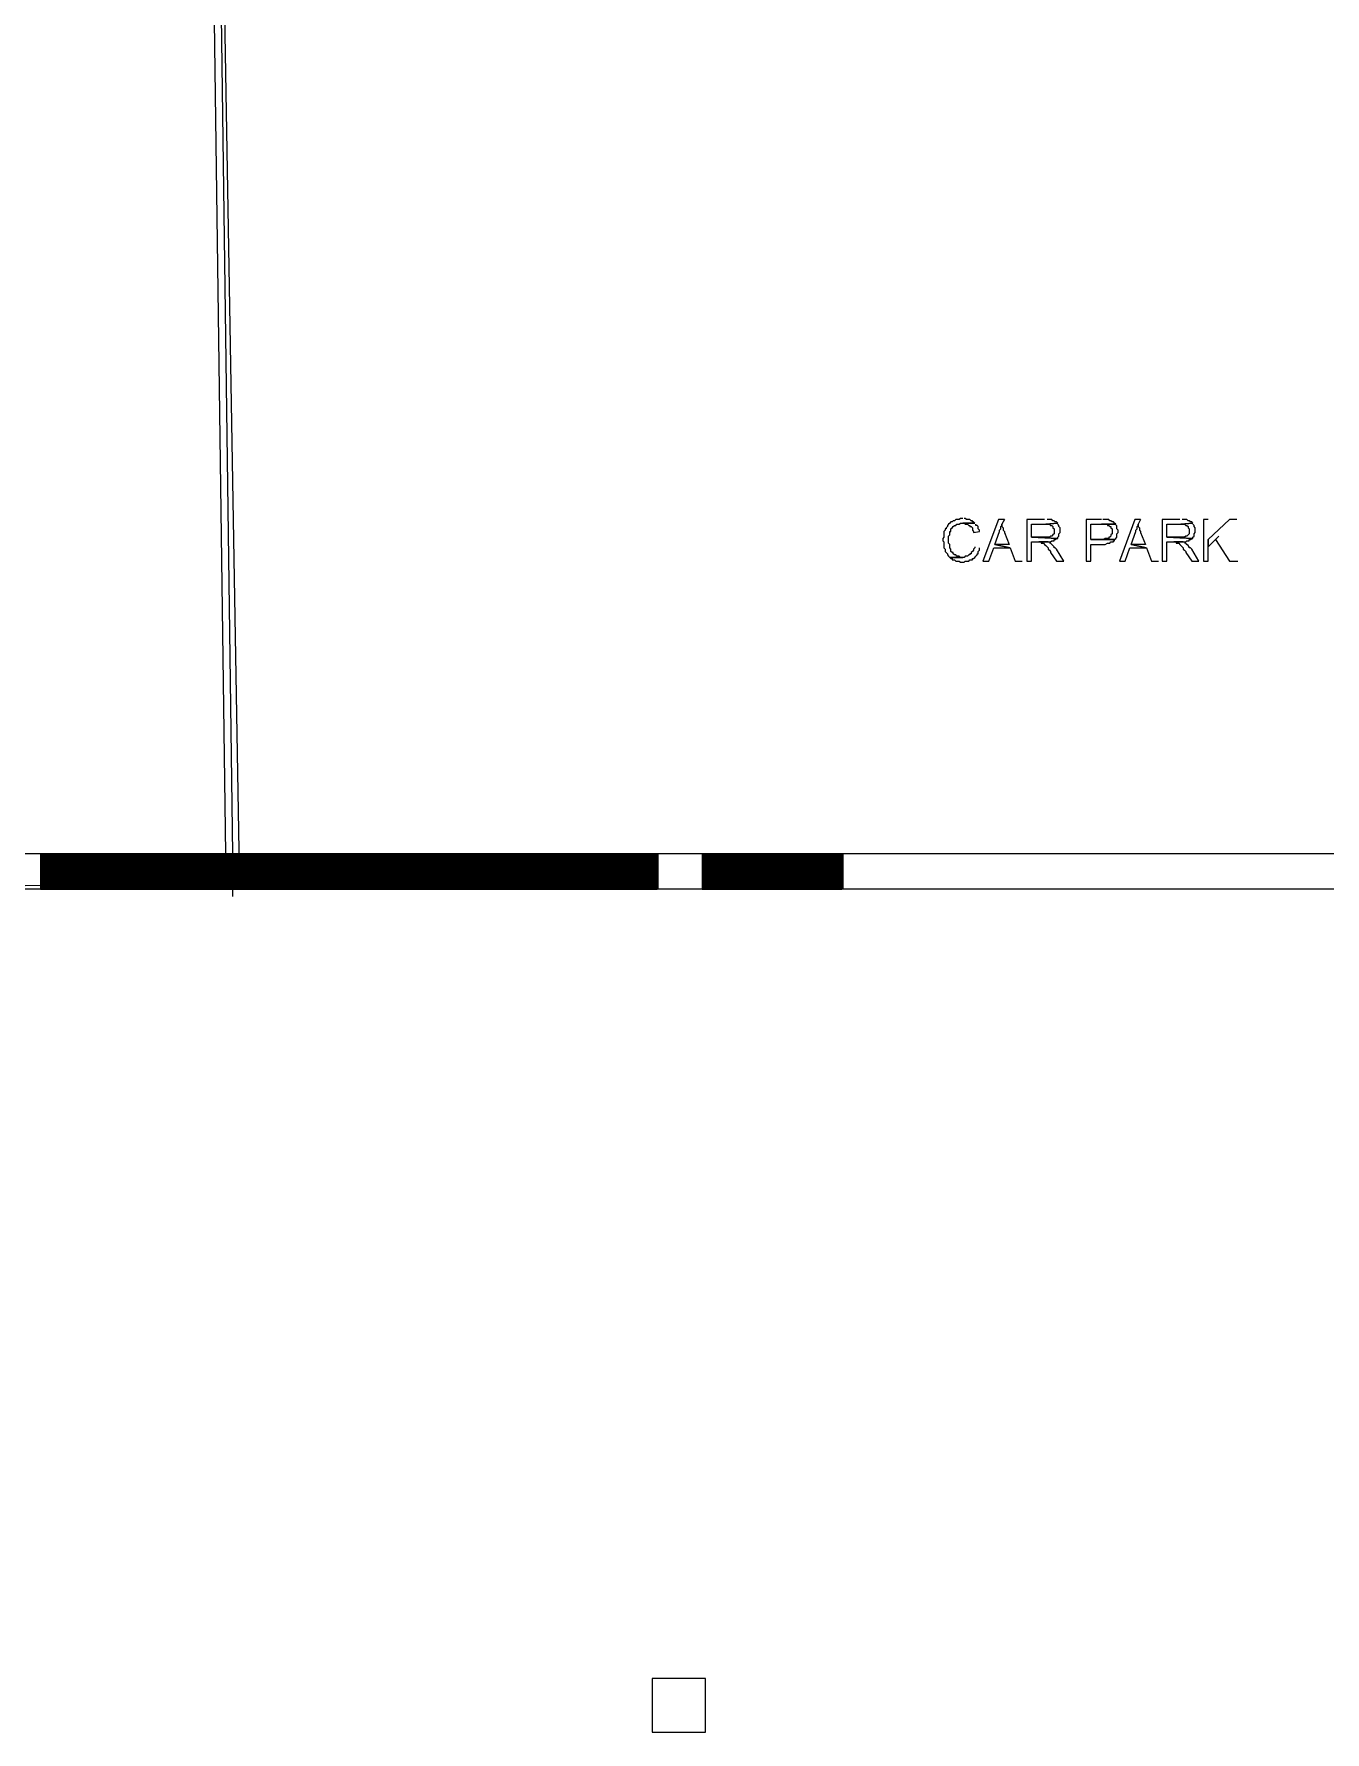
# Model space of a CAD drawing. Header units: millimetres. Extents: x 32 to 412, y 50 to 564.
# Drawn here: x 143.1 to 235.4, y 189.5 to 310.9 of the extents above; entities that cross this region are included whole.
import ezdxf

# ---------------------------------------------------------------- set-up
doc = ezdxf.new("R2010")
doc.units = ezdxf.units.MM
doc.layers.add('lease-plan', color=7, linetype='CONTINUOUS')

msp = doc.modelspace()

# ---------------------------------------------------------------- linework, layer by layer
at = {"layer": 'lease-plan', "color": 7}
for points in [[(156.86, 249.72), (157.8, 249.72), (153.05, 527.6)], [(157.8, 249.72), (153.05, 527.6), (154.07, 526.67)], [(153.05, 527.18), (156.78, 252.26)], [(153.56, 527.09), (157.29, 252.26)], [(209.49, 276.24), (209.32, 276.24), (209.24, 276.16), (208.98, 276.16), (208.9, 276.07), (208.81, 276.07), (208.73, 275.99), (208.64, 275.99), (208.56, 275.9), (208.47, 275.82), (208.39, 275.73), (208.39, 275.65), (208.31, 275.57), (208.31, 275.48), (208.22, 275.48), (208.22, 275.4), (208.14, 275.31), (208.14, 274.89), (208.05, 274.8), (208.05, 274.63), (208.14, 274.55), (208.14, 274.12), (208.22, 274.04), (208.22, 273.87), (208.31, 273.79), (208.39, 273.7), (208.39, 273.62), (208.47, 273.53), (208.56, 273.45), (209.49, 273.45), (209.32, 273.45), (209.24, 273.53), (209.07, 273.53), (208.98, 273.62), (208.9, 273.62), (208.81, 273.7), (208.81, 273.79), (208.73, 273.79), (208.64, 273.87), (208.64, 274.04), (208.56, 274.12), (208.56, 274.38), (208.47, 274.46), (208.47, 274.97), (208.56, 275.06), (208.56, 275.31), (208.64, 275.31), (208.64, 275.48), (208.73, 275.57), (208.81, 275.65), (208.9, 275.73), (208.98, 275.73), (209.07, 275.82), (209.24, 275.82), (209.32, 275.9), (210.34, 275.9), (210.25, 275.99), (210.17, 275.99), (210.17, 276.07), (210.08, 276.07), (210, 276.16), (209.75, 276.16), (209.66, 276.24), (209.58, 276.24)], [(210.34, 275.9), (209.49, 275.9), (209.58, 275.9), (209.66, 275.82), (209.83, 275.82), (209.92, 275.73), (210, 275.73), (210, 275.65), (210.08, 275.65), (210.17, 275.57), (210.17, 275.4), (210.25, 275.31), (210.25, 275.23), (210.68, 275.31), (210.68, 275.4), (210.59, 275.48), (210.59, 275.65), (210.51, 275.73), (210.42, 275.73), (210.42, 275.82)], [(212.46, 276.16), (212.03, 276.16), (210.93, 273.19), (211.36, 273.19), (211.7, 274.12), (212.88, 274.12), (211.78, 274.38), (212.12, 275.31), (212.12, 275.4), (212.2, 275.48), (212.2, 275.65), (212.29, 275.73), (212.29, 275.82)], [(212.46, 276.16), (212.29, 275.82), (212.29, 275.65), (212.37, 275.57), (212.37, 275.4), (212.46, 275.31), (212.46, 275.23), (212.8, 274.38), (211.78, 274.38), (212.88, 274.12), (213.22, 273.19), (213.73, 273.19)], [(215.34, 276.16), (214.07, 276.16), (214.07, 273.19), (214.41, 273.19), (214.41, 274.55), (215.76, 274.55), (215.85, 274.63), (216.02, 274.63), (216.02, 274.72), (216.1, 274.72), (216.19, 274.8), (216.27, 274.8), (214.41, 274.89), (214.41, 275.82), (215.42, 275.82), (216.27, 275.9), (216.19, 275.99), (216.1, 275.99), (216.02, 276.07), (215.93, 276.07), (215.85, 276.16), (215.51, 276.16)], [(216.27, 275.9), (215.42, 275.82), (215.68, 275.82), (215.76, 275.73), (215.85, 275.73), (215.93, 275.65), (215.93, 275.57), (216.02, 275.48), (216.02, 275.14), (215.93, 275.06), (215.85, 274.97), (215.76, 274.97), (215.68, 274.89), (214.41, 274.89), (216.27, 274.8), (216.27, 274.89), (216.36, 274.97), (216.36, 275.14), (216.44, 275.23), (216.44, 275.57), (216.36, 275.65), (216.36, 275.73), (216.27, 275.82)], [(219.41, 276.16), (218.31, 276.16), (218.31, 273.19), (218.64, 273.19), (218.64, 274.38), (219.66, 274.38), (219.83, 274.46), (219.92, 274.46), (220, 274.46), (220.08, 274.55), (220.25, 274.55), (220.25, 274.63), (220.34, 274.63), (220.34, 274.72), (218.64, 274.72), (218.64, 275.82), (220.42, 275.82), (220.34, 275.9), (220.25, 275.99), (220.17, 275.99), (220.08, 276.07), (220, 276.07), (219.92, 276.16), (219.83, 276.16), (219.49, 276.16)], [(220.42, 275.82), (219.41, 275.82), (219.83, 275.82), (219.83, 275.73), (219.92, 275.73), (220, 275.65), (220.08, 275.65), (220.08, 275.57), (220.17, 275.48), (220.17, 275.14), (220.08, 275.06), (220.08, 274.97), (220, 274.89), (219.92, 274.89), (219.92, 274.8), (219.66, 274.8), (219.58, 274.72), (218.64, 274.72), (220.34, 274.72), (220.42, 274.8), (220.51, 274.89), (220.51, 275.14), (220.59, 275.23), (220.59, 275.4), (220.51, 275.48), (220.51, 275.73), (220.42, 275.73)], [(222.2, 276.16), (221.78, 276.16), (220.68, 273.19), (221.1, 273.19), (221.44, 274.12), (222.63, 274.12), (221.53, 274.38), (221.86, 275.31), (221.86, 275.4), (221.95, 275.48), (221.95, 275.65), (222.03, 275.73), (222.03, 275.82)], [(222.2, 276.16), (222.03, 275.82), (222.03, 275.65), (222.12, 275.57), (222.12, 275.4), (222.2, 275.31), (222.2, 275.23), (222.54, 274.38), (221.53, 274.38), (222.63, 274.12), (222.97, 273.19), (223.47, 273.19)], [(225, 276.16), (223.73, 276.16), (223.73, 273.19), (224.07, 273.19), (224.07, 274.55), (225.42, 274.55), (225.51, 274.63), (225.68, 274.63), (225.68, 274.72), (225.76, 274.72), (225.85, 274.8), (225.93, 274.8), (224.07, 274.89), (224.07, 275.82), (225.08, 275.82), (225.93, 275.9), (225.85, 275.99), (225.76, 275.99), (225.68, 276.07), (225.59, 276.07), (225.51, 276.16), (225.17, 276.16)], [(225.93, 275.9), (225.08, 275.82), (225.34, 275.82), (225.42, 275.73), (225.51, 275.73), (225.59, 275.65), (225.59, 275.57), (225.68, 275.48), (225.68, 275.14), (225.59, 275.06), (225.51, 274.97), (225.42, 274.97), (225.34, 274.89), (224.07, 274.89), (225.93, 274.8), (225.93, 274.89), (226.02, 274.97), (226.02, 275.14), (226.1, 275.23), (226.1, 275.57), (226.02, 275.65), (226.02, 275.73), (225.93, 275.82)], [(227.03, 276.16), (226.7, 276.16), (226.7, 273.19), (227.03, 273.19), (227.03, 274.72)], [(229.07, 276.16), (228.56, 276.16), (227.03, 274.72), (227.03, 274.21), (227.54, 274.72), (227.8, 274.97)], [(215.59, 274.55), (214.92, 274.55), (215.08, 274.55), (215.08, 274.46), (215.25, 274.46), (215.34, 274.38), (215.42, 274.29), (215.51, 274.21), (215.59, 274.12), (215.59, 274.04), (215.68, 273.96), (215.76, 273.87), (215.76, 273.79), (216.19, 273.19), (216.7, 273.19), (216.19, 274.04), (216.1, 274.12), (216.02, 274.12), (216.02, 274.21), (215.93, 274.29), (215.85, 274.38), (215.76, 274.46), (215.68, 274.46)], [(225.25, 274.55), (224.58, 274.55), (224.75, 274.55), (224.75, 274.46), (224.92, 274.46), (225, 274.38), (225.08, 274.29), (225.17, 274.21), (225.25, 274.12), (225.25, 274.04), (225.34, 273.96), (225.42, 273.87), (225.42, 273.79), (225.85, 273.19), (226.36, 273.19), (225.85, 274.04), (225.76, 274.12), (225.68, 274.12), (225.68, 274.21), (225.59, 274.29), (225.51, 274.38), (225.42, 274.46), (225.34, 274.46)], [(227.8, 274.97), (227.54, 274.72), (228.56, 273.19), (229.15, 273.19)], [(210.34, 274.21), (210.34, 274.12), (210.25, 274.04), (210.25, 273.96), (210.17, 273.87), (210.08, 273.79), (210.08, 273.7), (210, 273.7), (210, 273.62), (209.92, 273.62), (209.83, 273.53), (209.75, 273.53), (209.66, 273.53), (209.58, 273.45), (208.56, 273.45), (208.64, 273.36), (208.73, 273.36), (208.73, 273.28), (208.9, 273.28), (208.98, 273.19), (209.24, 273.19), (209.32, 273.11), (209.49, 273.11), (209.58, 273.11), (209.66, 273.19), (209.92, 273.19), (210, 273.28), (210.17, 273.28), (210.17, 273.36), (210.25, 273.36), (210.34, 273.45), (210.42, 273.53), (210.51, 273.62), (210.51, 273.7), (210.59, 273.7), (210.59, 273.87), (210.68, 273.96), (210.68, 274.12)], [(143.56, 252.26), (140.25, 252.26)], [(143.56, 249.72), (187.63, 249.72), (187.63, 252.26), (143.56, 252.26), (143.56, 249.72), (143.56, 249.72)], [(143.56, 249.72), (143.81, 249.72), (143.81, 252.26), (143.56, 252.26), (143.56, 249.72), (143.56, 249.72), (143.81, 249.72), (143.81, 252.26), (143.56, 252.26), (143.56, 249.72), (143.56, 249.72)], [(143.56, 252.26), (143.81, 252.26)], [(187.63, 252.26), (143.56, 252.26)], [(143.64, 252.18), (187.71, 252.18), (187.71, 252.26), (143.64, 252.26), (143.64, 252.18), (143.64, 252.18)], [(143.64, 252.18), (143.9, 252.18), (143.9, 252.26), (143.64, 252.26), (143.64, 252.18), (143.64, 252.18)], [(143.64, 252.09), (187.71, 252.09), (187.71, 252.18), (143.64, 252.18), (143.64, 252.09), (143.64, 252.09)], [(143.64, 252.09), (143.9, 252.09), (143.9, 252.18), (143.64, 252.18), (143.64, 252.09), (143.64, 252.09)], [(143.64, 252.01), (187.71, 252.01), (187.71, 252.09), (143.64, 252.09), (143.64, 252.01), (143.64, 252.01)], [(143.64, 252.01), (143.9, 252.01), (143.9, 252.09), (143.64, 252.09), (143.64, 252.01), (143.64, 252.01)], [(143.64, 251.92), (187.71, 251.92), (187.71, 252.01), (143.64, 252.01), (143.64, 251.92), (143.64, 251.92)], [(143.64, 251.92), (143.9, 251.92), (143.9, 252.01), (143.64, 252.01), (143.64, 251.92), (143.64, 251.92)], [(143.64, 251.84), (187.71, 251.84), (187.71, 251.92), (143.64, 251.92), (143.64, 251.84), (143.64, 251.84)], [(143.64, 251.84), (143.9, 251.84), (143.9, 251.92), (143.64, 251.92), (143.64, 251.84), (143.64, 251.84)], [(143.64, 251.75), (187.71, 251.75), (187.71, 251.84), (143.64, 251.84), (143.64, 251.75), (143.64, 251.75)], [(143.64, 251.75), (143.9, 251.75), (143.9, 251.84), (143.64, 251.84), (143.64, 251.75), (143.64, 251.75)], [(143.64, 251.67), (187.71, 251.67), (187.71, 251.75), (143.64, 251.75), (143.64, 251.67), (143.64, 251.67)], [(143.64, 251.67), (143.9, 251.67), (143.9, 251.75), (143.64, 251.75), (143.64, 251.67), (143.64, 251.67)], [(143.64, 251.58), (187.71, 251.58), (187.71, 251.67), (143.64, 251.67), (143.64, 251.58), (143.64, 251.58)], [(143.64, 251.58), (143.9, 251.58), (143.9, 251.67), (143.64, 251.67), (143.64, 251.58), (143.64, 251.58)], [(143.64, 251.5), (187.71, 251.5), (187.71, 251.58), (143.64, 251.58), (143.64, 251.5), (143.64, 251.5)], [(143.64, 251.5), (143.9, 251.5), (143.9, 251.58), (143.64, 251.58), (143.64, 251.5), (143.64, 251.5)], [(143.64, 251.41), (187.71, 251.41), (187.71, 251.5), (143.64, 251.5), (143.64, 251.41), (143.64, 251.41)], [(143.64, 251.41), (143.9, 251.41), (143.9, 251.5), (143.64, 251.5), (143.64, 251.41), (143.64, 251.41)], [(143.64, 251.33), (187.71, 251.33), (187.71, 251.41), (143.64, 251.41), (143.64, 251.33), (143.64, 251.33)], [(143.64, 251.33), (143.9, 251.33), (143.9, 251.41), (143.64, 251.41), (143.64, 251.33), (143.64, 251.33)], [(143.64, 251.24), (187.71, 251.24), (187.71, 251.33), (143.64, 251.33), (143.64, 251.24), (143.64, 251.24)], [(143.64, 251.24), (143.9, 251.24), (143.9, 251.33), (143.64, 251.33), (143.64, 251.24), (143.64, 251.24)], [(143.69, 252.22), (187.67, 252.22)], [(143.69, 252.22), (143.86, 252.22)], [(143.69, 252.13), (187.67, 252.13)], [(143.69, 252.13), (143.86, 252.13)], [(143.69, 252.05), (187.67, 252.05)], [(143.69, 252.05), (143.86, 252.05)], [(143.69, 251.96), (187.67, 251.96)], [(143.69, 251.96), (143.86, 251.96)], [(143.69, 251.88), (187.67, 251.88)], [(143.69, 251.88), (143.86, 251.88)], [(143.69, 251.79), (187.67, 251.79)], [(143.69, 251.79), (143.86, 251.79)], [(143.69, 251.71), (187.67, 251.71)], [(143.69, 251.71), (143.86, 251.71)], [(143.69, 251.62), (187.67, 251.62)], [(143.69, 251.62), (143.86, 251.62)], [(143.69, 251.54), (187.67, 251.54)], [(143.69, 251.54), (143.86, 251.54)], [(143.69, 251.46), (187.67, 251.46)], [(143.69, 251.46), (143.86, 251.46)], [(143.69, 251.37), (187.67, 251.37)], [(143.69, 251.37), (143.86, 251.37)], [(143.81, 252.26), (143.81, 249.72)], [(143.81, 251.33), (143.81, 250.99)], [(143.81, 251.24), (144.41, 251.24), (144.41, 251.33), (143.81, 251.33), (143.81, 251.24), (143.81, 251.24)], [(143.81, 250.99), (144.32, 250.99), (144.32, 251.33), (143.81, 251.33), (143.81, 250.99), (143.81, 250.99), (144.32, 250.99), (144.32, 251.33), (143.81, 251.33), (143.81, 250.99), (143.81, 250.99)], [(143.81, 251.33), (144.32, 251.33)], [(144.32, 251.24), (187.03, 251.24), (187.03, 251.33), (144.32, 251.33), (144.32, 251.24), (144.32, 251.24)], [(144.32, 250.99), (186.95, 250.99), (186.95, 251.33), (144.32, 251.33), (144.32, 250.99), (144.32, 250.99), (186.95, 250.99), (186.95, 251.33), (144.32, 251.33), (144.32, 250.99), (144.32, 250.99)], [(144.32, 251.33), (144.32, 250.99)], [(186.95, 251.24), (187.54, 251.24), (187.54, 251.33), (186.95, 251.33), (186.95, 251.24), (186.95, 251.24)], [(186.95, 250.99), (187.46, 250.99), (187.46, 251.33), (186.95, 251.33), (186.95, 250.99), (186.95, 250.99), (187.46, 250.99), (187.46, 251.33), (186.95, 251.33), (186.95, 250.99), (186.95, 250.99)], [(187.46, 251.33), (186.95, 251.33)], [(186.95, 251.33), (186.95, 250.99)], [(187.46, 252.18), (187.71, 252.18), (187.71, 252.26), (187.46, 252.26), (187.46, 252.18), (187.46, 252.18)], [(187.46, 249.72), (187.63, 249.72), (187.63, 252.26), (187.46, 252.26), (187.46, 249.72), (187.46, 249.72), (187.63, 249.72), (187.63, 252.26), (187.46, 252.26), (187.46, 249.72), (187.46, 249.72)], [(187.63, 252.26), (187.46, 252.26)], [(187.46, 252.26), (187.46, 249.72)], [(187.46, 252.09), (187.71, 252.09), (187.71, 252.18), (187.46, 252.18), (187.46, 252.09), (187.46, 252.09)], [(187.46, 252.01), (187.71, 252.01), (187.71, 252.09), (187.46, 252.09), (187.46, 252.01), (187.46, 252.01)], [(187.46, 251.92), (187.71, 251.92), (187.71, 252.01), (187.46, 252.01), (187.46, 251.92), (187.46, 251.92)], [(187.46, 251.84), (187.71, 251.84), (187.71, 251.92), (187.46, 251.92), (187.46, 251.84), (187.46, 251.84)], [(187.46, 251.75), (187.71, 251.75), (187.71, 251.84), (187.46, 251.84), (187.46, 251.75), (187.46, 251.75)], [(187.46, 251.67), (187.71, 251.67), (187.71, 251.75), (187.46, 251.75), (187.46, 251.67), (187.46, 251.67)], [(187.46, 251.58), (187.71, 251.58), (187.71, 251.67), (187.46, 251.67), (187.46, 251.58), (187.46, 251.58)], [(187.46, 251.5), (187.71, 251.5), (187.71, 251.58), (187.46, 251.58), (187.46, 251.5), (187.46, 251.5)], [(187.46, 251.41), (187.71, 251.41), (187.71, 251.5), (187.46, 251.5), (187.46, 251.41), (187.46, 251.41)], [(187.46, 251.33), (187.71, 251.33), (187.71, 251.41), (187.46, 251.41), (187.46, 251.33), (187.46, 251.33)], [(187.46, 251.24), (187.71, 251.24), (187.71, 251.33), (187.46, 251.33), (187.46, 251.24), (187.46, 251.24)], [(187.46, 251.33), (187.46, 250.99)], [(187.5, 252.22), (187.67, 252.22)], [(187.5, 252.13), (187.67, 252.13)], [(187.5, 252.05), (187.67, 252.05)], [(187.5, 251.96), (187.67, 251.96)], [(187.5, 251.88), (187.67, 251.88)], [(187.5, 251.79), (187.67, 251.79)], [(187.5, 251.71), (187.67, 251.71)], [(187.5, 251.62), (187.67, 251.62)], [(187.5, 251.54), (187.67, 251.54)], [(187.5, 251.46), (187.67, 251.46)], [(187.5, 251.37), (187.67, 251.37)], [(190.85, 252.26), (187.63, 252.26)], [(190.85, 249.72), (200.85, 249.72), (200.85, 252.26), (190.85, 252.26), (190.85, 249.72), (190.85, 249.72)], [(190.85, 249.72), (191.02, 249.72), (191.02, 252.26), (190.85, 252.26), (190.85, 249.72), (190.85, 249.72), (191.02, 249.72), (191.02, 252.26), (190.85, 252.26), (190.85, 249.72), (190.85, 249.72)], [(190.85, 252.26), (191.02, 252.26)], [(190.85, 252.26), (200.85, 252.26)], [(190.93, 252.18), (200.93, 252.18), (200.93, 252.26), (190.93, 252.26), (190.93, 252.18), (190.93, 252.18)], [(190.93, 252.18), (191.1, 252.18), (191.1, 252.26), (190.93, 252.26), (190.93, 252.18), (190.93, 252.18)], [(190.93, 252.09), (200.93, 252.09), (200.93, 252.18), (190.93, 252.18), (190.93, 252.09), (190.93, 252.09)], [(190.93, 252.09), (191.1, 252.09), (191.1, 252.18), (190.93, 252.18), (190.93, 252.09), (190.93, 252.09)], [(190.93, 252.01), (200.93, 252.01), (200.93, 252.09), (190.93, 252.09), (190.93, 252.01), (190.93, 252.01)], [(190.93, 252.01), (191.1, 252.01), (191.1, 252.09), (190.93, 252.09), (190.93, 252.01), (190.93, 252.01)], [(190.93, 251.92), (200.93, 251.92), (200.93, 252.01), (190.93, 252.01), (190.93, 251.92), (190.93, 251.92)], [(190.93, 251.92), (191.1, 251.92), (191.1, 252.01), (190.93, 252.01), (190.93, 251.92), (190.93, 251.92)], [(190.93, 251.84), (200.93, 251.84), (200.93, 251.92), (190.93, 251.92), (190.93, 251.84), (190.93, 251.84)], [(190.93, 251.84), (191.1, 251.84), (191.1, 251.92), (190.93, 251.92), (190.93, 251.84), (190.93, 251.84)], [(190.93, 251.75), (200.93, 251.75), (200.93, 251.84), (190.93, 251.84), (190.93, 251.75), (190.93, 251.75)], [(190.93, 251.75), (191.1, 251.75), (191.1, 251.84), (190.93, 251.84), (190.93, 251.75), (190.93, 251.75)], [(190.93, 251.67), (200.93, 251.67), (200.93, 251.75), (190.93, 251.75), (190.93, 251.67), (190.93, 251.67)], [(190.93, 251.67), (191.1, 251.67), (191.1, 251.75), (190.93, 251.75), (190.93, 251.67), (190.93, 251.67)], [(190.93, 251.58), (200.93, 251.58), (200.93, 251.67), (190.93, 251.67), (190.93, 251.58), (190.93, 251.58)], [(190.93, 251.58), (191.1, 251.58), (191.1, 251.67), (190.93, 251.67), (190.93, 251.58), (190.93, 251.58)], [(190.93, 251.5), (200.93, 251.5), (200.93, 251.58), (190.93, 251.58), (190.93, 251.5), (190.93, 251.5)], [(190.93, 251.5), (191.1, 251.5), (191.1, 251.58), (190.93, 251.58), (190.93, 251.5), (190.93, 251.5)], [(190.93, 251.41), (200.93, 251.41), (200.93, 251.5), (190.93, 251.5), (190.93, 251.41), (190.93, 251.41)], [(190.93, 251.41), (191.1, 251.41), (191.1, 251.5), (190.93, 251.5), (190.93, 251.41), (190.93, 251.41)], [(190.93, 251.33), (200.93, 251.33), (200.93, 251.41), (190.93, 251.41), (190.93, 251.33), (190.93, 251.33)], [(190.93, 251.33), (191.1, 251.33), (191.1, 251.41), (190.93, 251.41), (190.93, 251.33), (190.93, 251.33)], [(190.93, 251.24), (200.93, 251.24), (200.93, 251.33), (190.93, 251.33), (190.93, 251.24), (190.93, 251.24)], [(190.93, 251.24), (191.1, 251.24), (191.1, 251.33), (190.93, 251.33), (190.93, 251.24), (190.93, 251.24)], [(190.97, 252.22), (200.89, 252.22)], [(190.97, 252.22), (191.06, 252.22)], [(190.97, 252.13), (200.89, 252.13)], [(190.97, 252.13), (191.06, 252.13)], [(190.97, 252.05), (200.89, 252.05)], [(190.97, 252.05), (191.06, 252.05)], [(190.97, 251.96), (200.89, 251.96)], [(190.97, 251.96), (191.06, 251.96)], [(190.97, 251.88), (200.89, 251.88)], [(190.97, 251.88), (191.06, 251.88)], [(190.97, 251.79), (200.89, 251.79)], [(190.97, 251.79), (191.06, 251.79)], [(190.97, 251.71), (200.89, 251.71)], [(190.97, 251.71), (191.06, 251.71)], [(190.97, 251.62), (200.89, 251.62)], [(190.97, 251.62), (191.06, 251.62)], [(190.97, 251.54), (200.89, 251.54)], [(190.97, 251.54), (191.06, 251.54)], [(190.97, 251.46), (200.89, 251.46)], [(190.97, 251.46), (191.06, 251.46)], [(190.97, 251.37), (200.89, 251.37)], [(190.97, 251.37), (191.06, 251.37)], [(191.02, 252.26), (191.02, 249.72)], [(191.02, 251.33), (191.02, 250.99)], [(191.02, 250.99), (191.53, 250.99), (191.53, 251.33), (191.02, 251.33), (191.02, 250.99), (191.02, 250.99), (191.53, 250.99), (191.53, 251.33), (191.02, 251.33), (191.02, 250.99), (191.02, 250.99)], [(191.02, 251.33), (191.53, 251.33)], [(191.1, 251.24), (191.61, 251.24), (191.61, 251.33), (191.1, 251.33), (191.1, 251.24), (191.1, 251.24)], [(191.53, 250.99), (200.17, 250.99), (200.17, 251.33), (191.53, 251.33), (191.53, 250.99), (191.53, 250.99), (200.17, 250.99), (200.17, 251.33), (191.53, 251.33), (191.53, 250.99), (191.53, 250.99)], [(191.53, 251.33), (191.53, 250.99)], [(191.61, 251.24), (200.25, 251.24), (200.25, 251.33), (191.61, 251.33), (191.61, 251.24), (191.61, 251.24)], [(200.17, 251.24), (200.76, 251.24), (200.76, 251.33), (200.17, 251.33), (200.17, 251.24), (200.17, 251.24)], [(200.17, 250.99), (200.68, 250.99), (200.68, 251.33), (200.17, 251.33), (200.17, 250.99), (200.17, 250.99), (200.68, 250.99), (200.68, 251.33), (200.17, 251.33), (200.17, 250.99), (200.17, 250.99)], [(200.68, 251.33), (200.17, 251.33)], [(200.17, 251.33), (200.17, 250.99)], [(200.68, 252.18), (200.93, 252.18), (200.93, 252.26), (200.68, 252.26), (200.68, 252.18), (200.68, 252.18)], [(200.68, 249.72), (200.85, 249.72), (200.85, 252.26), (200.68, 252.26), (200.68, 249.72), (200.68, 249.72), (200.85, 249.72), (200.85, 252.26), (200.68, 252.26), (200.68, 249.72), (200.68, 249.72)], [(200.85, 252.26), (200.68, 252.26)], [(200.68, 252.26), (200.68, 249.72)], [(200.68, 252.09), (200.93, 252.09), (200.93, 252.18), (200.68, 252.18), (200.68, 252.09), (200.68, 252.09)], [(200.68, 252.01), (200.93, 252.01), (200.93, 252.09), (200.68, 252.09), (200.68, 252.01), (200.68, 252.01)], [(200.68, 251.92), (200.93, 251.92), (200.93, 252.01), (200.68, 252.01), (200.68, 251.92), (200.68, 251.92)], [(200.68, 251.84), (200.93, 251.84), (200.93, 251.92), (200.68, 251.92), (200.68, 251.84), (200.68, 251.84)], [(200.68, 251.75), (200.93, 251.75), (200.93, 251.84), (200.68, 251.84), (200.68, 251.75), (200.68, 251.75)], [(200.68, 251.67), (200.93, 251.67), (200.93, 251.75), (200.68, 251.75), (200.68, 251.67), (200.68, 251.67)], [(200.68, 251.58), (200.93, 251.58), (200.93, 251.67), (200.68, 251.67), (200.68, 251.58), (200.68, 251.58)], [(200.68, 251.5), (200.93, 251.5), (200.93, 251.58), (200.68, 251.58), (200.68, 251.5), (200.68, 251.5)], [(200.68, 251.41), (200.93, 251.41), (200.93, 251.5), (200.68, 251.5), (200.68, 251.41), (200.68, 251.41)], [(200.68, 251.33), (200.93, 251.33), (200.93, 251.41), (200.68, 251.41), (200.68, 251.33), (200.68, 251.33)], [(200.68, 251.24), (200.93, 251.24), (200.93, 251.33), (200.68, 251.33), (200.68, 251.24), (200.68, 251.24)], [(200.68, 251.33), (200.68, 250.99)], [(200.72, 252.22), (200.89, 252.22)], [(200.72, 252.13), (200.89, 252.13)], [(200.72, 252.05), (200.89, 252.05)], [(200.72, 251.96), (200.89, 251.96)], [(200.72, 251.88), (200.89, 251.88)], [(200.72, 251.79), (200.89, 251.79)], [(200.72, 251.71), (200.89, 251.71)], [(200.72, 251.62), (200.89, 251.62)], [(200.72, 251.54), (200.89, 251.54)], [(200.72, 251.46), (200.89, 251.46)], [(200.72, 251.37), (200.89, 251.37)], [(240.68, 252.26), (200.85, 252.26)], [(92.54, 250.23), (93.56, 249.21), (157.29, 250.23)], [(93.56, 249.21), (157.29, 250.23), (157.29, 249.21)], [(143.64, 251.16), (187.71, 251.16), (187.71, 251.24), (143.64, 251.24), (143.64, 251.16), (143.64, 251.16)], [(143.64, 251.16), (143.9, 251.16), (143.9, 251.24), (143.64, 251.24), (143.64, 251.16), (143.64, 251.16)], [(143.64, 251.07), (187.71, 251.07), (187.71, 251.16), (143.64, 251.16), (143.64, 251.07), (143.64, 251.07)], [(143.64, 251.07), (143.9, 251.07), (143.9, 251.16), (143.64, 251.16), (143.64, 251.07), (143.64, 251.07)], [(143.64, 250.99), (187.71, 250.99), (187.71, 251.07), (143.64, 251.07), (143.64, 250.99), (143.64, 250.99)], [(143.64, 250.99), (143.9, 250.99), (143.9, 251.07), (143.64, 251.07), (143.64, 250.99), (143.64, 250.99)], [(143.64, 250.9), (187.71, 250.9), (187.71, 250.99), (143.64, 250.99), (143.64, 250.9), (143.64, 250.9)], [(143.64, 250.9), (143.9, 250.9), (143.9, 250.99), (143.64, 250.99), (143.64, 250.9), (143.64, 250.9)], [(143.64, 250.82), (187.71, 250.82), (187.71, 250.9), (143.64, 250.9), (143.64, 250.82), (143.64, 250.82)], [(143.64, 250.82), (143.9, 250.82), (143.9, 250.9), (143.64, 250.9), (143.64, 250.82), (143.64, 250.82)], [(143.64, 250.73), (187.71, 250.73), (187.71, 250.82), (143.64, 250.82), (143.64, 250.73), (143.64, 250.73)], [(143.64, 250.73), (143.9, 250.73), (143.9, 250.82), (143.64, 250.82), (143.64, 250.73), (143.64, 250.73)], [(143.64, 250.65), (187.71, 250.65), (187.71, 250.73), (143.64, 250.73), (143.64, 250.65), (143.64, 250.65)], [(143.64, 250.65), (143.9, 250.65), (143.9, 250.73), (143.64, 250.73), (143.64, 250.65), (143.64, 250.65)], [(143.64, 250.57), (187.71, 250.57), (187.71, 250.65), (143.64, 250.65), (143.64, 250.57), (143.64, 250.57)], [(143.64, 250.57), (143.9, 250.57), (143.9, 250.65), (143.64, 250.65), (143.64, 250.57), (143.64, 250.57)], [(143.64, 250.48), (187.71, 250.48), (187.71, 250.57), (143.64, 250.57), (143.64, 250.48), (143.64, 250.48)], [(143.64, 250.48), (143.9, 250.48), (143.9, 250.57), (143.64, 250.57), (143.64, 250.48), (143.64, 250.48)], [(143.64, 250.4), (187.71, 250.4), (187.71, 250.48), (143.64, 250.48), (143.64, 250.4), (143.64, 250.4)], [(143.64, 250.4), (143.9, 250.4), (143.9, 250.48), (143.64, 250.48), (143.64, 250.4), (143.64, 250.4)], [(143.64, 250.31), (187.71, 250.31), (187.71, 250.4), (143.64, 250.4), (143.64, 250.31), (143.64, 250.31)], [(143.64, 250.31), (143.9, 250.31), (143.9, 250.4), (143.64, 250.4), (143.64, 250.31), (143.64, 250.31)], [(143.64, 250.23), (187.71, 250.23), (187.71, 250.31), (143.64, 250.31), (143.64, 250.23), (143.64, 250.23)], [(143.64, 250.23), (143.9, 250.23), (143.9, 250.31), (143.64, 250.31), (143.64, 250.23), (143.64, 250.23)], [(143.64, 250.14), (187.71, 250.14), (187.71, 250.23), (143.64, 250.23), (143.64, 250.14), (143.64, 250.14)], [(143.64, 250.14), (143.9, 250.14), (143.9, 250.23), (143.64, 250.23), (143.64, 250.14), (143.64, 250.14)], [(143.64, 250.06), (187.71, 250.06), (187.71, 250.14), (143.64, 250.14), (143.64, 250.06), (143.64, 250.06)], [(143.64, 250.06), (143.9, 250.06), (143.9, 250.14), (143.64, 250.14), (143.64, 250.06), (143.64, 250.06)], [(143.69, 251.29), (187.67, 251.29)], [(143.69, 251.29), (143.86, 251.29)], [(143.69, 251.2), (187.67, 251.2)], [(143.69, 251.2), (143.86, 251.2)], [(143.69, 251.12), (187.67, 251.12)], [(143.69, 251.12), (143.86, 251.12)], [(143.69, 251.03), (187.67, 251.03)], [(143.69, 251.03), (143.86, 251.03)], [(143.69, 250.95), (187.67, 250.95)], [(143.69, 250.95), (143.86, 250.95)], [(143.69, 250.86), (187.67, 250.86)], [(143.69, 250.86), (143.86, 250.86)], [(143.69, 250.78), (187.67, 250.78)], [(143.69, 250.78), (143.86, 250.78)], [(143.69, 250.69), (187.67, 250.69)], [(143.69, 250.69), (143.86, 250.69)], [(143.69, 250.61), (187.67, 250.61)], [(143.69, 250.61), (143.86, 250.61)], [(143.69, 250.52), (187.67, 250.52)], [(143.69, 250.52), (143.86, 250.52)], [(143.69, 250.44), (187.67, 250.44)], [(143.69, 250.44), (143.86, 250.44)], [(143.69, 250.35), (187.67, 250.35)], [(143.69, 250.35), (143.86, 250.35)], [(143.69, 250.27), (187.67, 250.27)], [(143.69, 250.27), (143.86, 250.27)], [(143.69, 250.18), (187.67, 250.18)], [(143.69, 250.18), (143.86, 250.18)], [(143.81, 251.16), (144.41, 251.16), (144.41, 251.24), (143.81, 251.24), (143.81, 251.16), (143.81, 251.16)], [(143.81, 251.07), (144.41, 251.07), (144.41, 251.16), (143.81, 251.16), (143.81, 251.07), (143.81, 251.07)], [(143.81, 250.99), (144.41, 250.99), (144.41, 251.07), (143.81, 251.07), (143.81, 250.99), (143.81, 250.99)], [(143.81, 250.99), (144.32, 250.99)], [(143.86, 251.29), (144.36, 251.29)], [(143.86, 251.2), (144.36, 251.2)], [(143.86, 251.12), (144.36, 251.12)], [(143.86, 251.03), (144.36, 251.03)], [(144.32, 251.16), (187.03, 251.16), (187.03, 251.24), (144.32, 251.24), (144.32, 251.16), (144.32, 251.16)], [(144.32, 251.07), (187.03, 251.07), (187.03, 251.16), (144.32, 251.16), (144.32, 251.07), (144.32, 251.07)], [(144.32, 251.16), (186.95, 251.16), (144.32, 251.16), (186.95, 251.16), (186.95, 251.16)], [(144.32, 251.16), (186.95, 251.16), (144.32, 251.16), (186.95, 251.16), (144.32, 251.16), (144.32, 251.16)], [(144.32, 250.99), (187.03, 250.99), (187.03, 251.07), (144.32, 251.07), (144.32, 250.99), (144.32, 250.99)], [(144.36, 251.29), (186.99, 251.29)], [(144.36, 251.2), (186.99, 251.2)], [(144.36, 251.12), (186.99, 251.12)], [(144.36, 251.03), (186.99, 251.03)], [(186.95, 251.16), (187.54, 251.16), (187.54, 251.24), (186.95, 251.24), (186.95, 251.16), (186.95, 251.16)], [(186.95, 251.07), (187.54, 251.07), (187.54, 251.16), (186.95, 251.16), (186.95, 251.07), (186.95, 251.07)], [(186.95, 250.99), (187.54, 250.99), (187.54, 251.07), (186.95, 251.07), (186.95, 250.99), (186.95, 250.99)], [(187.46, 250.99), (186.95, 250.99)], [(186.99, 251.29), (187.5, 251.29)], [(186.99, 251.2), (187.5, 251.2)], [(186.99, 251.12), (187.5, 251.12)], [(186.99, 251.03), (187.5, 251.03)], [(187.46, 251.16), (187.71, 251.16), (187.71, 251.24), (187.46, 251.24), (187.46, 251.16), (187.46, 251.16)], [(187.46, 251.07), (187.71, 251.07), (187.71, 251.16), (187.46, 251.16), (187.46, 251.07), (187.46, 251.07)], [(187.46, 250.99), (187.71, 250.99), (187.71, 251.07), (187.46, 251.07), (187.46, 250.99), (187.46, 250.99)], [(187.46, 250.9), (187.71, 250.9), (187.71, 250.99), (187.46, 250.99), (187.46, 250.9), (187.46, 250.9)], [(187.46, 250.82), (187.71, 250.82), (187.71, 250.9), (187.46, 250.9), (187.46, 250.82), (187.46, 250.82)], [(187.46, 250.73), (187.71, 250.73), (187.71, 250.82), (187.46, 250.82), (187.46, 250.73), (187.46, 250.73)], [(187.46, 250.65), (187.71, 250.65), (187.71, 250.73), (187.46, 250.73), (187.46, 250.65), (187.46, 250.65)], [(187.46, 250.57), (187.71, 250.57), (187.71, 250.65), (187.46, 250.65), (187.46, 250.57), (187.46, 250.57)], [(187.46, 250.48), (187.71, 250.48), (187.71, 250.57), (187.46, 250.57), (187.46, 250.48), (187.46, 250.48)], [(187.46, 250.4), (187.71, 250.4), (187.71, 250.48), (187.46, 250.48), (187.46, 250.4), (187.46, 250.4)], [(187.46, 250.31), (187.71, 250.31), (187.71, 250.4), (187.46, 250.4), (187.46, 250.31), (187.46, 250.31)], [(187.46, 250.23), (187.71, 250.23), (187.71, 250.31), (187.46, 250.31), (187.46, 250.23), (187.46, 250.23)], [(187.46, 250.14), (187.71, 250.14), (187.71, 250.23), (187.46, 250.23), (187.46, 250.14), (187.46, 250.14)], [(187.46, 250.06), (187.71, 250.06), (187.71, 250.14), (187.46, 250.14), (187.46, 250.06), (187.46, 250.06)], [(187.5, 251.29), (187.67, 251.29)], [(187.5, 251.2), (187.67, 251.2)], [(187.5, 251.12), (187.67, 251.12)], [(187.5, 251.03), (187.67, 251.03)], [(187.5, 250.95), (187.67, 250.95)], [(187.5, 250.86), (187.67, 250.86)], [(187.5, 250.78), (187.67, 250.78)], [(187.5, 250.69), (187.67, 250.69)], [(187.5, 250.61), (187.67, 250.61)], [(187.5, 250.52), (187.67, 250.52)], [(187.5, 250.44), (187.67, 250.44)], [(187.5, 250.35), (187.67, 250.35)], [(187.5, 250.27), (187.67, 250.27)], [(187.5, 250.18), (187.67, 250.18)], [(190.93, 251.16), (200.93, 251.16), (200.93, 251.24), (190.93, 251.24), (190.93, 251.16), (190.93, 251.16)], [(190.93, 251.16), (191.1, 251.16), (191.1, 251.24), (190.93, 251.24), (190.93, 251.16), (190.93, 251.16)], [(190.93, 251.07), (200.93, 251.07), (200.93, 251.16), (190.93, 251.16), (190.93, 251.07), (190.93, 251.07)], [(190.93, 251.07), (191.1, 251.07), (191.1, 251.16), (190.93, 251.16), (190.93, 251.07), (190.93, 251.07)], [(190.93, 250.99), (200.93, 250.99), (200.93, 251.07), (190.93, 251.07), (190.93, 250.99), (190.93, 250.99)], [(190.93, 250.99), (191.1, 250.99), (191.1, 251.07), (190.93, 251.07), (190.93, 250.99), (190.93, 250.99)], [(190.93, 250.9), (200.93, 250.9), (200.93, 250.99), (190.93, 250.99), (190.93, 250.9), (190.93, 250.9)], [(190.93, 250.9), (191.1, 250.9), (191.1, 250.99), (190.93, 250.99), (190.93, 250.9), (190.93, 250.9)], [(190.93, 250.82), (200.93, 250.82), (200.93, 250.9), (190.93, 250.9), (190.93, 250.82), (190.93, 250.82)], [(190.93, 250.82), (191.1, 250.82), (191.1, 250.9), (190.93, 250.9), (190.93, 250.82), (190.93, 250.82)], [(190.93, 250.73), (200.93, 250.73), (200.93, 250.82), (190.93, 250.82), (190.93, 250.73), (190.93, 250.73)], [(190.93, 250.73), (191.1, 250.73), (191.1, 250.82), (190.93, 250.82), (190.93, 250.73), (190.93, 250.73)], [(190.93, 250.65), (200.93, 250.65), (200.93, 250.73), (190.93, 250.73), (190.93, 250.65), (190.93, 250.65)], [(190.93, 250.65), (191.1, 250.65), (191.1, 250.73), (190.93, 250.73), (190.93, 250.65), (190.93, 250.65)], [(190.93, 250.57), (200.93, 250.57), (200.93, 250.65), (190.93, 250.65), (190.93, 250.57), (190.93, 250.57)], [(190.93, 250.57), (191.1, 250.57), (191.1, 250.65), (190.93, 250.65), (190.93, 250.57), (190.93, 250.57)], [(190.93, 250.48), (200.93, 250.48), (200.93, 250.57), (190.93, 250.57), (190.93, 250.48), (190.93, 250.48)], [(190.93, 250.48), (191.1, 250.48), (191.1, 250.57), (190.93, 250.57), (190.93, 250.48), (190.93, 250.48)], [(190.93, 250.4), (200.93, 250.4), (200.93, 250.48), (190.93, 250.48), (190.93, 250.4), (190.93, 250.4)], [(190.93, 250.4), (191.1, 250.4), (191.1, 250.48), (190.93, 250.48), (190.93, 250.4), (190.93, 250.4)], [(190.93, 250.31), (200.93, 250.31), (200.93, 250.4), (190.93, 250.4), (190.93, 250.31), (190.93, 250.31)], [(190.93, 250.31), (191.1, 250.31), (191.1, 250.4), (190.93, 250.4), (190.93, 250.31), (190.93, 250.31)], [(190.93, 250.23), (200.93, 250.23), (200.93, 250.31), (190.93, 250.31), (190.93, 250.23), (190.93, 250.23)], [(190.93, 250.23), (191.1, 250.23), (191.1, 250.31), (190.93, 250.31), (190.93, 250.23), (190.93, 250.23)], [(190.93, 250.14), (200.93, 250.14), (200.93, 250.23), (190.93, 250.23), (190.93, 250.14), (190.93, 250.14)], [(190.93, 250.14), (191.1, 250.14), (191.1, 250.23), (190.93, 250.23), (190.93, 250.14), (190.93, 250.14)], [(190.93, 250.06), (200.93, 250.06), (200.93, 250.14), (190.93, 250.14), (190.93, 250.06), (190.93, 250.06)], [(190.93, 250.06), (191.1, 250.06), (191.1, 250.14), (190.93, 250.14), (190.93, 250.06), (190.93, 250.06)], [(190.97, 251.29), (200.89, 251.29)], [(190.97, 251.29), (191.06, 251.29)], [(190.97, 251.2), (200.89, 251.2)], [(190.97, 251.2), (191.06, 251.2)], [(190.97, 251.12), (200.89, 251.12)], [(190.97, 251.12), (191.06, 251.12)], [(190.97, 251.03), (200.89, 251.03)], [(190.97, 251.03), (191.06, 251.03)], [(190.97, 250.95), (200.89, 250.95)], [(190.97, 250.95), (191.06, 250.95)], [(190.97, 250.86), (200.89, 250.86)], [(190.97, 250.86), (191.06, 250.86)], [(190.97, 250.78), (200.89, 250.78)], [(190.97, 250.78), (191.06, 250.78)], [(190.97, 250.69), (200.89, 250.69)], [(190.97, 250.69), (191.06, 250.69)], [(190.97, 250.61), (200.89, 250.61)], [(190.97, 250.61), (191.06, 250.61)], [(190.97, 250.52), (200.89, 250.52)], [(190.97, 250.52), (191.06, 250.52)], [(190.97, 250.44), (200.89, 250.44)], [(190.97, 250.44), (191.06, 250.44)], [(190.97, 250.35), (200.89, 250.35)], [(190.97, 250.35), (191.06, 250.35)], [(190.97, 250.27), (200.89, 250.27)], [(190.97, 250.27), (191.06, 250.27)], [(190.97, 250.18), (200.89, 250.18)], [(190.97, 250.18), (191.06, 250.18)], [(191.02, 250.99), (191.53, 250.99)], [(191.1, 251.16), (191.61, 251.16), (191.61, 251.24), (191.1, 251.24), (191.1, 251.16), (191.1, 251.16)], [(191.1, 251.07), (191.61, 251.07), (191.61, 251.16), (191.1, 251.16), (191.1, 251.07), (191.1, 251.07)], [(191.1, 250.99), (191.61, 250.99), (191.61, 251.07), (191.1, 251.07), (191.1, 250.99), (191.1, 250.99)], [(191.14, 251.29), (191.57, 251.29)], [(191.14, 251.2), (191.57, 251.2)], [(191.14, 251.12), (191.57, 251.12)], [(191.14, 251.03), (191.57, 251.03)], [(191.53, 251.16), (200.17, 251.16)], [(191.53, 251.16), (200.17, 251.16), (191.53, 251.16), (191.53, 251.16)], [(200.17, 251.16), (191.53, 251.16), (200.17, 251.16), (191.53, 251.16), (200.17, 251.16), (200.17, 251.16)], [(191.61, 251.16), (200.25, 251.16), (200.25, 251.24), (191.61, 251.24), (191.61, 251.16), (191.61, 251.16)], [(191.61, 251.07), (200.25, 251.07), (200.25, 251.16), (191.61, 251.16), (191.61, 251.07), (191.61, 251.07)], [(191.61, 250.99), (200.25, 250.99), (200.25, 251.07), (191.61, 251.07), (191.61, 250.99), (191.61, 250.99)], [(191.65, 251.29), (200.21, 251.29)], [(191.65, 251.2), (200.21, 251.2)], [(191.65, 251.12), (200.21, 251.12)], [(191.65, 251.03), (200.21, 251.03)], [(200.17, 251.16), (200.76, 251.16), (200.76, 251.24), (200.17, 251.24), (200.17, 251.16), (200.17, 251.16)], [(200.17, 251.07), (200.76, 251.07), (200.76, 251.16), (200.17, 251.16), (200.17, 251.07), (200.17, 251.07)], [(200.17, 250.99), (200.76, 250.99), (200.76, 251.07), (200.17, 251.07), (200.17, 250.99), (200.17, 250.99)], [(200.68, 250.99), (200.17, 250.99)], [(200.21, 251.29), (200.72, 251.29)], [(200.21, 251.2), (200.72, 251.2)], [(200.21, 251.12), (200.72, 251.12)], [(200.21, 251.03), (200.72, 251.03)], [(200.68, 251.16), (200.93, 251.16), (200.93, 251.24), (200.68, 251.24), (200.68, 251.16), (200.68, 251.16)], [(200.68, 251.07), (200.93, 251.07), (200.93, 251.16), (200.68, 251.16), (200.68, 251.07), (200.68, 251.07)], [(200.68, 250.99), (200.93, 250.99), (200.93, 251.07), (200.68, 251.07), (200.68, 250.99), (200.68, 250.99)], [(200.68, 250.9), (200.93, 250.9), (200.93, 250.99), (200.68, 250.99), (200.68, 250.9), (200.68, 250.9)], [(200.68, 250.82), (200.93, 250.82), (200.93, 250.9), (200.68, 250.9), (200.68, 250.82), (200.68, 250.82)], [(200.68, 250.73), (200.93, 250.73), (200.93, 250.82), (200.68, 250.82), (200.68, 250.73), (200.68, 250.73)], [(200.68, 250.65), (200.93, 250.65), (200.93, 250.73), (200.68, 250.73), (200.68, 250.65), (200.68, 250.65)], [(200.68, 250.57), (200.93, 250.57), (200.93, 250.65), (200.68, 250.65), (200.68, 250.57), (200.68, 250.57)], [(200.68, 250.48), (200.93, 250.48), (200.93, 250.57), (200.68, 250.57), (200.68, 250.48), (200.68, 250.48)], [(200.68, 250.4), (200.93, 250.4), (200.93, 250.48), (200.68, 250.48), (200.68, 250.4), (200.68, 250.4)], [(200.68, 250.31), (200.93, 250.31), (200.93, 250.4), (200.68, 250.4), (200.68, 250.31), (200.68, 250.31)], [(200.68, 250.23), (200.93, 250.23), (200.93, 250.31), (200.68, 250.31), (200.68, 250.23), (200.68, 250.23)], [(200.68, 250.14), (200.93, 250.14), (200.93, 250.23), (200.68, 250.23), (200.68, 250.14), (200.68, 250.14)], [(200.68, 250.06), (200.93, 250.06), (200.93, 250.14), (200.68, 250.14), (200.68, 250.06), (200.68, 250.06)], [(200.72, 251.29), (200.89, 251.29)], [(200.72, 251.2), (200.89, 251.2)], [(200.72, 251.12), (200.89, 251.12)], [(200.72, 251.03), (200.89, 251.03)], [(200.72, 250.95), (200.89, 250.95)], [(200.72, 250.86), (200.89, 250.86)], [(200.72, 250.78), (200.89, 250.78)], [(200.72, 250.69), (200.89, 250.69)], [(200.72, 250.61), (200.89, 250.61)], [(200.72, 250.52), (200.89, 250.52)], [(200.72, 250.44), (200.89, 250.44)], [(200.72, 250.35), (200.89, 250.35)], [(200.72, 250.27), (200.89, 250.27)], [(200.72, 250.18), (200.89, 250.18)], [(143.56, 249.72), (128.39, 249.72)], [(143.56, 249.72), (143.81, 249.72)], [(187.63, 249.72), (143.56, 249.72)], [(143.64, 249.97), (187.71, 249.97), (187.71, 250.06), (143.64, 250.06), (143.64, 249.97), (143.64, 249.97)], [(143.64, 249.97), (143.9, 249.97), (143.9, 250.06), (143.64, 250.06), (143.64, 249.97), (143.64, 249.97)], [(143.64, 249.89), (187.71, 249.89), (187.71, 249.97), (143.64, 249.97), (143.64, 249.89), (143.64, 249.89)], [(143.64, 249.89), (143.9, 249.89), (143.9, 249.97), (143.64, 249.97), (143.64, 249.89), (143.64, 249.89)], [(143.64, 249.8), (187.71, 249.8), (187.71, 249.89), (143.64, 249.89), (143.64, 249.8), (143.64, 249.8)], [(143.64, 249.8), (143.9, 249.8), (143.9, 249.89), (143.64, 249.89), (143.64, 249.8), (143.64, 249.8)], [(143.69, 250.1), (187.67, 250.1)], [(143.69, 250.1), (143.86, 250.1)], [(143.69, 250.01), (187.67, 250.01)], [(143.69, 250.01), (143.86, 250.01)], [(143.69, 249.93), (187.67, 249.93)], [(143.69, 249.93), (143.86, 249.93)], [(143.69, 249.85), (187.67, 249.85)], [(143.69, 249.85), (143.86, 249.85)], [(187.46, 249.97), (187.71, 249.97), (187.71, 250.06), (187.46, 250.06), (187.46, 249.97), (187.46, 249.97)], [(187.46, 249.89), (187.71, 249.89), (187.71, 249.97), (187.46, 249.97), (187.46, 249.89), (187.46, 249.89)], [(187.46, 249.8), (187.71, 249.8), (187.71, 249.89), (187.46, 249.89), (187.46, 249.8), (187.46, 249.8)], [(187.63, 249.72), (187.46, 249.72)], [(187.5, 250.1), (187.67, 250.1)], [(187.5, 250.01), (187.67, 250.01)], [(187.5, 249.93), (187.67, 249.93)], [(187.5, 249.85), (187.67, 249.85)], [(190.85, 249.72), (187.63, 249.72)], [(190.85, 249.72), (191.02, 249.72)], [(190.85, 249.72), (200.85, 249.72)], [(190.93, 249.97), (200.93, 249.97), (200.93, 250.06), (190.93, 250.06), (190.93, 249.97), (190.93, 249.97)], [(190.93, 249.97), (191.1, 249.97), (191.1, 250.06), (190.93, 250.06), (190.93, 249.97), (190.93, 249.97)], [(190.93, 249.89), (200.93, 249.89), (200.93, 249.97), (190.93, 249.97), (190.93, 249.89), (190.93, 249.89)], [(190.93, 249.89), (191.1, 249.89), (191.1, 249.97), (190.93, 249.97), (190.93, 249.89), (190.93, 249.89)], [(190.93, 249.8), (200.93, 249.8), (200.93, 249.89), (190.93, 249.89), (190.93, 249.8), (190.93, 249.8)], [(190.93, 249.8), (191.1, 249.8), (191.1, 249.89), (190.93, 249.89), (190.93, 249.8), (190.93, 249.8)], [(190.97, 250.1), (200.89, 250.1)], [(190.97, 250.1), (191.06, 250.1)], [(190.97, 250.01), (200.89, 250.01)], [(190.97, 250.01), (191.06, 250.01)], [(190.97, 249.93), (200.89, 249.93)], [(190.97, 249.93), (191.06, 249.93)], [(190.97, 249.85), (200.89, 249.85)], [(190.97, 249.85), (191.06, 249.85)], [(200.68, 249.97), (200.93, 249.97), (200.93, 250.06), (200.68, 250.06), (200.68, 249.97), (200.68, 249.97)], [(200.68, 249.89), (200.93, 249.89), (200.93, 249.97), (200.68, 249.97), (200.68, 249.89), (200.68, 249.89)], [(200.68, 249.8), (200.93, 249.8), (200.93, 249.89), (200.68, 249.89), (200.68, 249.8), (200.68, 249.8)], [(200.85, 249.72), (200.68, 249.72)], [(200.72, 250.1), (200.89, 250.1)], [(200.72, 250.01), (200.89, 250.01)], [(200.72, 249.93), (200.89, 249.93)], [(200.72, 249.85), (200.89, 249.85)], [(238.22, 249.72), (200.85, 249.72)], [(187.29, 189.46), (191.1, 189.46), (191.1, 193.28), (187.29, 193.28), (187.29, 189.46), (187.29, 189.46)]]:
    msp.add_lwpolyline(points, dxfattribs=at)

doc.saveas('drawing.dxf')
